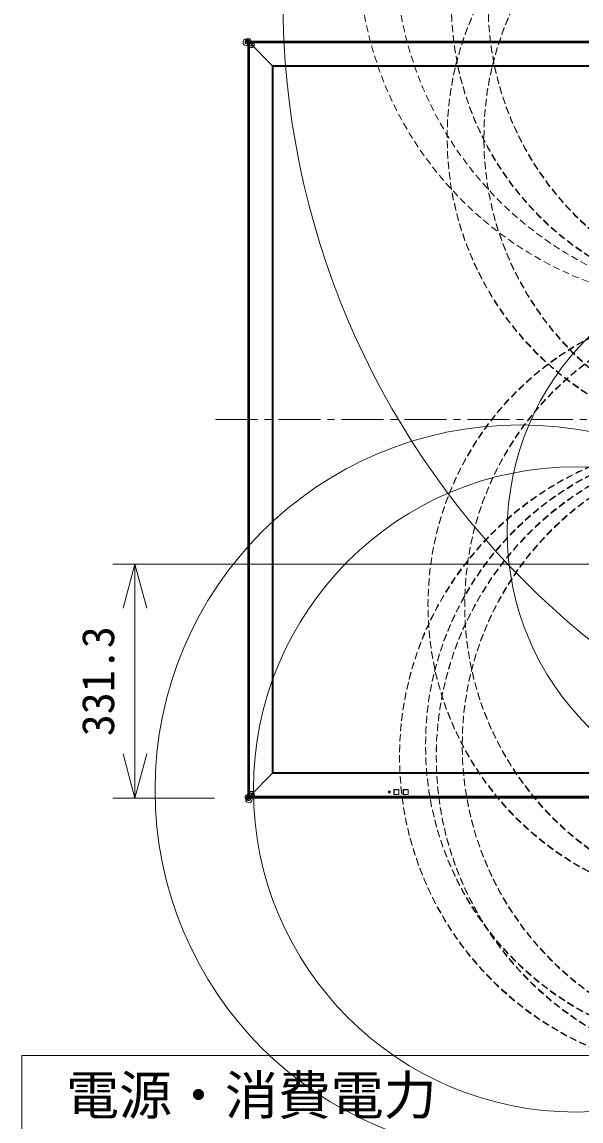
# Model space of a CAD drawing. Units: millimetres, scale not verified. Extents: x -62 to 74, y -56 to 85.
# Drawn here: x -62.5 to -30.8, y -25.2 to 37.1 of the extents above; entities that cross this region are included whole.
import ezdxf
from ezdxf.enums import TextEntityAlignment as Align

# ---------------------------------------------------------------- set-up
doc = ezdxf.new("R2010")
doc.units = ezdxf.units.MM
doc.header["$LTSCALE"] = 0.125
doc.linetypes.add('USER1', pattern=[28.575, 19.05, -3.175, 3.175, -3.175])
doc.linetypes.add('USER2', pattern=[4.7625, 3.175, -1.5875])
for name, color, linetype, lineweight in [('0-0_0', 7, 'Continuous', 18), ('0-2_WAKU', 1, 'Continuous', 18), ('0-4_SUNPO', 7, 'Continuous', 18), ('0-5_GAIKEI', 1, 'Continuous', 18)]:
    doc.layers.add(name, color=color, linetype=linetype, lineweight=lineweight)
doc.layers.add('0-1_MOJI1', color=7, linetype='Continuous')
doc.styles.add('ＭＳ ゴシック', font='')
doc.styles.get('ＭＳ ゴシック').set_extended_font_data('MS Gothic')

# ---------------------------------------------------------------- blocks, each defined once
blk = doc.blocks.new('_Open30')
at = {"layer": '0-0_0'}
blk.add_line((0, 0), (-1, 0), dxfattribs=at)
blk.add_lwpolyline([(-1, 0.26795), (0, 0), (-1, -0.26795)], dxfattribs=at)
blk = doc.blocks.new('D4')
at = {"layer": '0-4_SUNPO'}
for p, q in [((40.3727, 193.8502), (7.1492, 193.8502)), ((8.3992, 191.3502), (8.3992, 183.1002)), ((12.9001, 180.6002), (7.1492, 180.6002))]:
    blk.add_line(p, q, dxfattribs=at)
at = {"layer": '0-4_SUNPO', "xscale": 2.5, "yscale": 2.5}
for p, rotation in [((8.3992, 193.8502), 90), ((8.3992, 180.6002), 270)]:
    blk.add_blockref('_Open30', p, dxfattribs=dict(at, rotation=rotation))
at = {"layer": '0-4_SUNPO', "style": 'ＭＳ ゴシック'}
blk.add_text('331.3', height=1.833, rotation=90, dxfattribs=at).set_placement((7.7742, 184.1002), align=Align.BOTTOM_LEFT)

msp = doc.modelspace()

# ---------------------------------------------------------------- linework, layer by layer
at = {"layer": '0-2_WAKU', "color": 4}
for p, q in [((-62.4907, -56.4967), (-62.4907, -21.4967)), ((-62.4907, -21.4967), (62.5093, -21.4967))]:
    msp.add_line(p, q, dxfattribs=at)
at = {"layer": '0-5_GAIKEI', "color": 7}
for p, q in [((-49.6871, 35.9191), (-49.6781, 35.928)), ((-49.631, 35.9751), (-49.6781, 35.928)), ((-49.631, 35.9751), (-49.6221, 35.9841)), ((-49.5906, 35.9956), (24.0974, 35.9956)), ((-49.6906, -6.8115), (-49.6906, -6.8115)), ((-49.6781, -6.8289), (-49.6871, -6.8199)), ((-49.6221, -6.8849), (-49.6781, -6.8289)), ((-49.5906, -6.8884), (-49.6136, -6.8884)), ((-49.6136, -6.8884), (-49.6136, -6.8884)), ((-49.5906, -6.8847), (-49.5906, -6.8964)), ((24.0974, -6.8964), (-49.5906, -6.8964))]:
    msp.add_line(p, q, dxfattribs=at)
at = {"layer": '0-5_GAIKEI'}
for p, q in [((-49.6781, 35.9082), (-49.6789, 35.9075)), ((-49.6789, -6.8083), (-49.6789, 35.9075)), ((-49.6223, 35.9079), (-49.6781, 35.9082)), ((-49.6223, 35.908), (-49.6223, 35.9079)), ((-49.594, 35.891), (-49.6223, 35.908)), ((-49.6223, -6.8088), (-49.6223, 35.9079)), ((-49.6105, 35.9759), (-49.6112, 35.9751)), ((-49.6112, 35.9751), (-49.6109, 35.9193)), ((-49.611, 35.9193), (-49.594, 35.891)), ((-49.6109, 35.9193), (-49.611, 35.9193)), ((-49.6109, 35.9193), (-49.5906, 35.9193)), ((-49.5906, 35.9759), (-49.6105, 35.9759)), ((-49.586, 35.891), (-49.594, 35.891)), ((-49.594, -6.7919), (-49.594, 35.891)), ((-49.5906, 35.9956), (-49.5906, 35.8956)), ((-49.5906, 35.9839), (24.0974, 35.9839)), ((-49.5906, 35.9273), (24.0974, 35.9273)), ((-49.5906, 35.899), (24.0974, 35.899)), ((-49.5906, 35.8956), (-49.586, 35.891)), ((-48.3071, 34.6121), (-49.586, 35.891)), ((-48.3071, 34.6121), (22.814, 34.6121)), ((-48.2789, 34.5839), (22.7857, 34.5839)), ((-48.2789, -5.4847), (-48.2789, 34.5839)), ((-48.2789, 34.5839), (-48.2623, 34.5673)), ((-48.2623, 34.5673), (22.7691, 34.5673)), ((-48.2623, -5.4681), (-48.2623, 34.5673)), ((-48.2623, 34.5673), (-48.2506, 34.5556)), ((-48.2506, 34.5556), (22.7574, 34.5556)), ((-48.2506, -5.4564), (-48.2506, 34.5556)), ((-48.3071, -5.513), (-49.586, -6.7919)), ((22.814, -5.513), (-48.3071, -5.513)), ((-48.2506, -5.4564), (-48.2789, -5.4847)), ((22.7857, -5.4847), (-48.2789, -5.4847)), ((22.7691, -5.4681), (-48.2623, -5.4681)), ((22.7574, -5.4564), (-48.2506, -5.4564)), ((-49.6789, -6.8083), (-49.6781, -6.8091)), ((-49.6781, -6.8091), (-49.6223, -6.8088)), ((-49.6223, -6.8088), (-49.594, -6.7919)), ((-49.6223, -6.8088), (-49.6223, -6.8088)), ((-49.6109, -6.8201), (-49.6112, -6.876)), ((-49.594, -6.7919), (-49.611, -6.8201)), ((-49.611, -6.8201), (-49.6109, -6.8201)), ((-49.5906, -6.8201), (-49.6109, -6.8201)), ((-49.594, -6.7919), (-49.586, -6.7919)), ((-49.586, -6.7919), (-49.5906, -6.7964)), ((-49.5906, -6.7964), (-49.5906, -6.8847)), ((24.0974, -6.7999), (-49.5906, -6.7999)), ((24.0974, -6.8281), (-49.5906, -6.8281)), ((-41.7206, -6.5124), (-41.6246, -6.5124)), ((-41.7206, -6.6084), (-41.7206, -6.5124)), ((-41.6246, -6.6084), (-41.7206, -6.6084)), ((-41.7176, -6.5234), (-41.7156, -6.5254)), ((-41.7176, -6.5974), (-41.7176, -6.5234)), ((-41.7156, -6.5955), (-41.7176, -6.5974)), ((-41.7076, -6.5254), (-41.7156, -6.5254)), ((-41.7156, -6.5955), (-41.7156, -6.5254)), ((-41.7156, -6.5955), (-41.6375, -6.5955)), ((-41.7076, -6.5174), (-41.7096, -6.5154)), ((-41.7096, -6.5154), (-41.6356, -6.5154)), ((-41.7096, -6.6054), (-41.7076, -6.6035)), ((-41.6356, -6.6054), (-41.7096, -6.6054)), ((-41.7076, -6.5174), (-41.6375, -6.5174)), ((-41.7076, -6.5955), (-41.7076, -6.5174)), ((-41.7076, -6.5254), (-41.6375, -6.5254)), ((-41.7076, -6.5955), (-41.7076, -6.6035)), ((-41.6375, -6.6035), (-41.7076, -6.6035)), ((-41.6356, -6.5154), (-41.6375, -6.5174)), ((-41.6375, -6.5254), (-41.6375, -6.5174)), ((-41.6375, -6.6035), (-41.6375, -6.5254)), ((-41.6295, -6.5254), (-41.6375, -6.5254)), ((-41.6375, -6.5955), (-41.6295, -6.5955)), ((-41.6375, -6.6035), (-41.6356, -6.6054)), ((-41.6295, -6.5254), (-41.6276, -6.5234)), ((-41.6295, -6.5254), (-41.6295, -6.5955)), ((-41.6276, -6.5974), (-41.6295, -6.5955)), ((-41.6276, -6.5234), (-41.6276, -6.5974)), ((-41.6246, -6.5124), (-41.6246, -6.6084)), ((-41.4126, -6.4184), (-41.1286, -6.4184)), ((-41.4126, -6.7024), (-41.4126, -6.4184)), ((-41.1286, -6.7024), (-41.4126, -6.7024)), ((-41.4106, -6.4284), (-41.4086, -6.4304)), ((-41.4106, -6.6924), (-41.4106, -6.4284)), ((-41.4086, -6.6905), (-41.4106, -6.6924)), ((-41.4006, -6.4304), (-41.4086, -6.4304)), ((-41.4086, -6.6905), (-41.4086, -6.4304)), ((-41.4086, -6.6905), (-41.1405, -6.6905)), ((-41.4006, -6.4224), (-41.4026, -6.4204)), ((-41.4026, -6.4204), (-41.1386, -6.4204)), ((-41.4026, -6.7004), (-41.4006, -6.6985)), ((-41.1386, -6.7004), (-41.4026, -6.7004)), ((-41.4006, -6.4224), (-41.1405, -6.4224)), ((-41.4006, -6.6905), (-41.4006, -6.4224)), ((-41.4006, -6.4304), (-41.1405, -6.4304)), ((-41.4006, -6.6905), (-41.4006, -6.6985)), ((-41.1405, -6.6985), (-41.4006, -6.6985)), ((-41.1386, -6.4204), (-41.1405, -6.4224)), ((-41.1405, -6.4304), (-41.1405, -6.4224)), ((-41.1325, -6.4304), (-41.1405, -6.4304)), ((-41.1405, -6.6985), (-41.1405, -6.4304)), ((-41.1405, -6.6905), (-41.1325, -6.6905)), ((-41.1405, -6.6985), (-41.1386, -6.7004)), ((-41.1325, -6.4304), (-41.1306, -6.4284)), ((-41.1325, -6.4304), (-41.1325, -6.6905)), ((-41.1306, -6.6924), (-41.1325, -6.6905)), ((-41.1306, -6.4284), (-41.1306, -6.6924)), ((-41.1286, -6.4184), (-41.1286, -6.7024)), ((-40.8886, -6.4184), (-40.6046, -6.4184)), ((-40.8886, -6.7024), (-40.8886, -6.4184)), ((-40.6046, -6.7024), (-40.8886, -6.7024)), ((-40.8866, -6.4284), (-40.8846, -6.4304)), ((-40.8866, -6.6924), (-40.8866, -6.4284)), ((-40.8846, -6.6905), (-40.8866, -6.6924)), ((-40.8766, -6.4304), (-40.8846, -6.4304)), ((-40.8846, -6.4304), (-40.8846, -6.6905)), ((-40.8846, -6.6905), (-40.6165, -6.6905)), ((-40.8766, -6.4224), (-40.8786, -6.4204)), ((-40.8786, -6.4204), (-40.6146, -6.4204)), ((-40.8786, -6.7004), (-40.8766, -6.6985)), ((-40.6146, -6.7004), (-40.8786, -6.7004)), ((-40.8766, -6.4224), (-40.6165, -6.4224)), ((-40.8766, -6.4224), (-40.8766, -6.6905)), ((-40.6165, -6.4304), (-40.8766, -6.4304)), ((-40.8766, -6.6905), (-40.8766, -6.6985)), ((-40.8766, -6.6985), (-40.6165, -6.6985)), ((-40.6146, -6.4204), (-40.6165, -6.4224)), ((-40.6165, -6.4304), (-40.6165, -6.4224)), ((-40.6165, -6.6985), (-40.6165, -6.4304)), ((-40.6085, -6.4304), (-40.6165, -6.4304)), ((-40.6165, -6.6905), (-40.6085, -6.6905)), ((-40.6165, -6.6985), (-40.6146, -6.7004)), ((-40.6085, -6.4304), (-40.6066, -6.4284)), ((-40.6085, -6.4304), (-40.6085, -6.6905)), ((-40.6066, -6.6924), (-40.6085, -6.6905)), ((-40.6066, -6.4284), (-40.6066, -6.6924)), ((-40.6046, -6.4184), (-40.6046, -6.7024)), ((-49.6112, -6.876), (-49.6105, -6.8767)), ((-49.6105, -6.8767), (-49.5906, -6.8767)), ((24.0974, -6.8847), (-49.5906, -6.8847))]:
    msp.add_line(p, q, dxfattribs=at)
at = {"layer": '0-5_GAIKEI', "color": 9, "linetype": 'USER1'}
msp.add_line((-51.5275, 14.5496), (26.9592, 14.5496), dxfattribs=at)
at = {"layer": '0-5_GAIKEI', "color": 7}
for points in [[(-49.6906, -6.8115), (-49.6906, 35.9106), (-49.6906, 35.9106)], [(-49.6136, 35.9876), (-49.6136, 35.9876), (-49.5906, 35.9876)]]:
    msp.add_lwpolyline(points, dxfattribs=at)
at = {"layer": '0-5_GAIKEI'}
msp.add_lwpolyline([(-48.2789, -5.4847), (-48.3071, -5.513), (-48.3071, 34.6121), (-48.2789, 34.5839)], dxfattribs=at)
for centre, radius in [((-1.0349, 38.4083), 46.6759), ((-49.6527, 36.0289), 0.1242), ((-49.7858, 35.929), 0.1818), ((-49.7299, 35.9502), 0.1221), ((-49.719, 35.9538), 0.1107), ((-49.6626, 35.9951), 0.089), ((-49.6967, 35.8877), 0.0237), ((-49.6778, 35.9438), 0.0355), ((-49.695, 35.8928), 0.0183), ((-49.5109, 35.8077), 0.1954), ((-49.6428, 35.9571), 0.0614), ((-49.5193, 35.8154), 0.1841), ((-49.6574, 35.9379), 0.0372), ((-49.6479, 35.9489), 0.0461), ((-49.5708, 35.8492), 0.1225), ((-49.6659, 35.9295), 0.0253), ((-49.6507, 35.9736), 0.0395), ((-49.671, 35.9245), 0.0182), ((-49.6733, 35.923), 0.0154), ((-49.682, 35.9188), 0.00575), ((-49.6845, 35.9178), 0.00311), ((-49.684, 35.9172), 0.0036), ((-49.6845, 35.9175), 0.00306), ((-49.6855, 35.9175), 0.0021), ((-49.5465, 35.858), 0.1338), ((-49.6405, 35.9548), 0.0367), ((-49.6301, 35.9655), 0.0217), ((-49.6259, 35.9705), 0.0152), ((-49.5909, 35.8909), 0.0357), ((-49.5991, 35.896), 0.026), ((-49.599, 35.8962), 0.026), ((-49.621, 35.9809), 0.00375), ((-49.6201, 35.9808), 0.00378), ((-49.6206, 35.9817), 0.00281), ((-49.6227, 35.9084), 0.00062), ((-49.6166, 35.9055), 0.00619), ((-49.6206, 35.9825), 0.00208), ((-49.5994, 35.991), 0.0146), ((-19.4636, 8.1843), 15.5344), ((-34.2659, -6.4384), 20.6865), ((-31.0959, -6.4111), 18.2821), ((-49.7319, -6.8506), 0.1242), ((-49.632, -6.9837), 0.1818), ((-49.6981, -6.8604), 0.089), ((-49.6532, -6.9278), 0.1221), ((-49.6568, -6.9168), 0.1107), ((-49.6601, -6.8407), 0.0614), ((-49.6766, -6.8485), 0.0395), ((-49.694, -6.7972), 0.0146), ((-49.5107, -6.7088), 0.1954), ((-49.5184, -6.7171), 0.1841), ((-49.6519, -6.8457), 0.0461), ((-49.561, -6.7444), 0.1338), ((-49.6578, -6.8384), 0.0367), ((-49.6685, -6.828), 0.0217), ((-49.6735, -6.8238), 0.0152), ((-49.6838, -6.818), 0.00378), ((-49.6839, -6.8189), 0.00375), ((-49.6855, -6.8184), 0.00208), ((-49.6847, -6.8184), 0.00281), ((-49.6468, -6.8756), 0.0355), ((-49.6409, -6.8553), 0.0372), ((-49.5522, -6.7687), 0.1225), ((-49.6325, -6.8638), 0.0253), ((-49.5929, -6.7869), 0.0378), ((-49.5985, -6.7964), 0.0268), ((-49.5996, -6.7977), 0.0251), ((-49.6033, -6.799), 0.0213), ((-49.6049, -6.8003), 0.0193), ((-49.6224, -6.8089), 0.00015), ((-49.6094, -6.8162), 0.00419), ((-49.6113, -6.8205), 0.00049), ((-49.6275, -6.8688), 0.0182), ((-49.626, -6.8712), 0.0154), ((-49.6218, -6.8799), 0.00575), ((-49.6208, -6.8823), 0.00311), ((-49.6202, -6.8818), 0.0036), ((-49.6205, -6.8823), 0.00306), ((-49.6205, -6.8833), 0.0021), ((-49.5907, -6.8945), 0.0237), ((-49.5958, -6.8929), 0.0183)]:
    msp.add_circle(centre, radius, dxfattribs=at)
at = {"layer": '0-5_GAIKEI', "color": 8, "linetype": 'USER2'}
for centre, radius in [((-23.3674, 41.1516), 20.0648), ((-21.2874, 41.1516), 20.0648), ((-21.1715, 38.1063), 16.9886), ((-21.1715, 38.0743), 16.9886), ((-19.0915, 38.1063), 16.9886), ((-19.0915, 38.0743), 16.9886), ((-21.162, 30.5428), 17.2403), ((-21.162, 30.5108), 17.2403), ((-19.082, 30.5428), 17.2403), ((-19.082, 30.5108), 17.2403), ((-22.4053, 4.059), 17.0811), ((-22.4053, 4.027), 17.0811), ((-20.3253, 4.059), 17.0811), ((-20.3253, 4.027), 17.0811), ((-23.1885, -4.5473), 17.9123), ((-23.1884, -4.5787), 17.9117), ((-22.4104, -3.8934), 17.2185), ((-22.4104, -3.9254), 17.2185), ((-21.1085, -4.5473), 17.9123), ((-21.1084, -4.5787), 17.9117), ((-20.3304, -3.8934), 17.2185), ((-20.3304, -3.9254), 17.2185)]:
    msp.add_circle(centre, radius, dxfattribs=at)
at = {"layer": '0-5_GAIKEI', "color": 7}
for centre, start, end in [((-49.6786, 35.9106), 135, 180), ((-49.6136, 35.9756), 90, 135), ((-49.6786, -6.8115), 180, 225), ((-49.6136, -6.8764), 225, 270)]:
    msp.add_arc(centre, 0.012, start, end, dxfattribs=at)
at = {"layer": '0-5_GAIKEI'}
for centre, start, end in [((-41.7096, -6.5234), 90.06978, 179.93021), ((-41.7096, -6.5974), 180.06979, 269.93022), ((-41.6356, -6.5234), 0.06979, 89.93022), ((-41.6356, -6.5974), 270.06978, 359.93021), ((-41.4026, -6.4284), 90.06978, 179.93021), ((-41.4026, -6.6924), 180.06979, 269.93022), ((-41.1386, -6.4284), 0.06979, 89.93022), ((-41.1386, -6.6924), 270.06978, 359.93021), ((-40.8786, -6.4284), 90.06978, 179.93021), ((-40.8786, -6.6924), 180.06979, 269.93022), ((-40.6146, -6.4284), 0.06979, 89.93022), ((-40.6146, -6.6924), 270.06978, 359.93021)]:
    msp.add_arc(centre, 0.008, start, end, dxfattribs=at)
at = {"layer": '0-5_GAIKEI', "color": 7}
for centre, major_axis, start_param, end_param in [((-49.6786, 35.9106), (-0.00848, 0.00848), 0, 0.7854502), ((-49.6136, 35.9756), (0.00848, -0.00848), 2.3561424, 3.1415927), ((-49.6786, -6.8115), (0.00848, 0.00848), 2.3561424, 3.1415927), ((-49.6136, -6.8764), (-0.00848, -0.00848), 0, 0.7854502)]:
    msp.add_ellipse(centre, major_axis=major_axis, ratio=0.999896, start_param=start_param, end_param=end_param, dxfattribs=at)
at = {"layer": '0-5_GAIKEI'}
for centre, major_axis, ratio, start_param, end_param in [((-49.6583, 35.9082), (-0.0198, 0.0198), 0.57735, 6.2831853, 7.3303829), ((-49.6112, 35.9553), (-0.0198, 0.0198), 0.57735, 5.2359878, 6.2831853), ((-49.6583, -6.8091), (-0.0198, -0.0198), 0.57735, 5.2359878, 6.2831853), ((-41.7076, -6.5254), (-0.00566, -0.00566), 0.998783, 3.9276009, 5.4971792), ((-41.7076, -6.5955), (0.00566, -0.00566), 0.998783, 3.9276009, 5.4971792), ((-41.6375, -6.5254), (-0.00566, 0.00566), 0.998783, 3.9276009, 5.4971792), ((-41.6375, -6.5955), (0.00566, 0.00566), 0.998783, 3.9276009, 5.4971792), ((-41.4006, -6.4304), (-0.00566, -0.00566), 0.998783, 3.9276009, 5.4971792), ((-41.4006, -6.6905), (0.00566, -0.00566), 0.998783, 3.9276009, 5.4971792), ((-41.1405, -6.4304), (-0.00566, 0.00566), 0.998783, 3.9276009, 5.4971792), ((-41.1405, -6.6905), (0.00566, 0.00566), 0.998783, 3.9276009, 5.4971792), ((-40.8766, -6.4304), (-0.00566, -0.00566), 0.998783, 3.9276009, 5.4971792), ((-40.8766, -6.6905), (-0.00566, 0.00566), 0.998783, 0.7860072, 2.3555855), ((-40.6165, -6.4304), (-0.00566, 0.00566), 0.998783, 3.9276009, 5.4971792), ((-40.6165, -6.6905), (0.00566, 0.00566), 0.998783, 3.9276009, 5.4971792), ((-49.6112, -6.8562), (-0.0198, -0.0198), 0.57735, 0, 1.0471976)]:
    msp.add_ellipse(centre, major_axis=major_axis, ratio=ratio, start_param=start_param, end_param=end_param, dxfattribs=at)

# ---------------------------------------------------------------- block references
at = {"layer": '0-4_SUNPO'}
msp.add_blockref('D4', (-64.4907, -187.4967), dxfattribs=at)

# ---------------------------------------------------------------- texts
at = {"layer": '0-1_MOJI1', "style": 'ＭＳ ゴシック'}
msp.add_text('電源・消費電力', height=2.199, dxfattribs=at).set_placement((-59.9907, -25.4967), align=Align.BOTTOM_LEFT)

doc.saveas('drawing.dxf')
